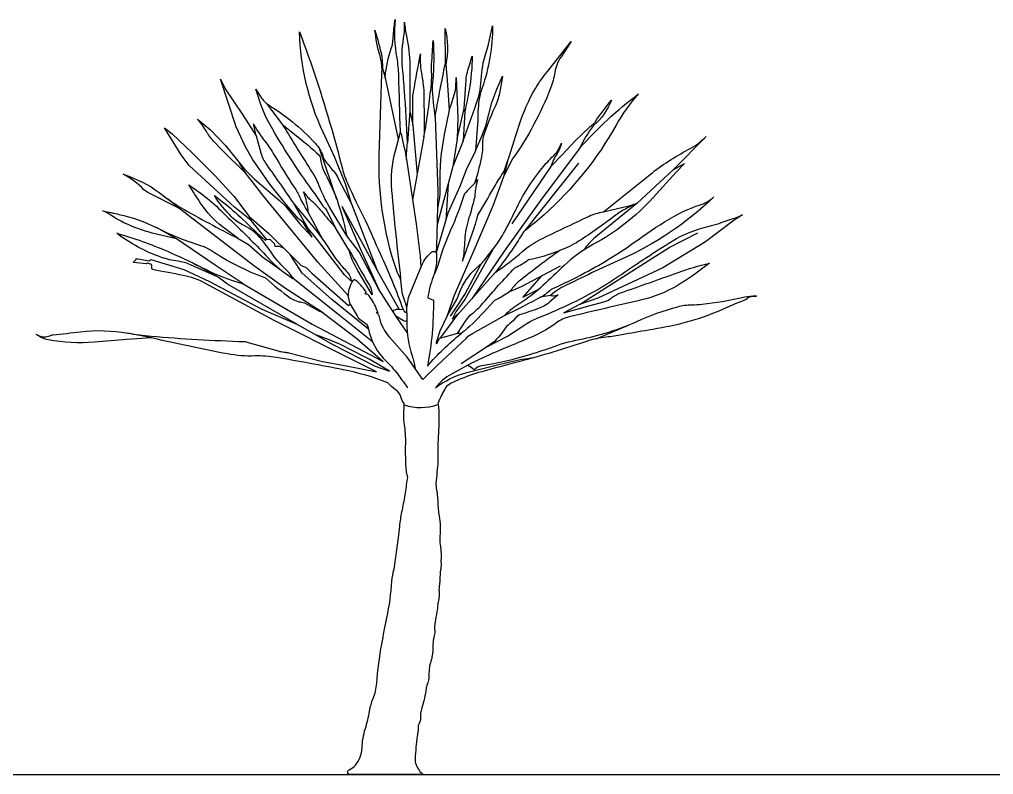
# Model space of a CAD drawing. Header units: millimetres. Extents: x -2870 to 30022, y 51 to 16914.
# Drawn here: x 3973 to 13343, y 8908 to 16176 of the extents above; entities that cross this region are included whole.
import ezdxf

# ---------------------------------------------------------------- set-up
doc = ezdxf.new("R2010")
doc.units = ezdxf.units.MM

msp = doc.modelspace()

# ---------------------------------------------------------------- linework, layer by layer
at = {"color": 18, "true_color": 0x000000}
msp.add_lwpolyline([(11028.7, 13515.6), (11059, 13515.3, -1.191196), (11060, 13511.1, 0.015876), (10997.7, 13504.2, 0.159923), (10974.1, 13492.6, -0.104166), (10936.2, 13468.4, 0.016367), (10728.2, 13382.3, -0.04481), (10364.1, 13255.1, -0.021771), (10024.6, 13185.2, 0.008019), (9768.2, 13139.8, -0.02329), (9617, 13117.8, 0.056977), (9428, 13077.1, -0.017068), (8777.9, 12881.8, 0.0031), (8419.4, 12784.9, 0.032607), (8190.2, 12705, 0.034111), (8105.4, 12662.1, 0.135675), (8063.4, 12618.3, 0.022289), (7999.3, 12485.5, 0.207741), (7999.4, 12461.9, -0.093547), (8004.9, 12438, -0.018661), (8005.6, 12250.4, -0.009397), (7996.7, 12082.4, 0.031096), (7996.3, 12043.6, -0.037147), (7992.1, 11846.6, -0.005505), (7980.4, 11736.6, 0.073754), (7982.5, 11665.6, -0.036323), (7996.6, 11531.1, 0.035854), (8010.6, 11395.9, -0.071619), (8016.8, 11202.8, 0.067081), (8018.2, 11142.6, -0.05158), (8027.6, 10967.9, 0.052639), (8029.3, 10937.7, -0.090092), (8028.8, 10910.9, 0.021251), (8023.8, 10878.9, 0.02231), (8017.2, 10783.6, -0.03554), (8012.7, 10736.7, 0.057229), (8009.2, 10668.9, -0.066008), (8003.1, 10580.5, 0.026751), (7995.8, 10531.4, -0.027657), (7979.4, 10422.8, 0.029873), (7966.3, 10332.9, 0.05736), (7967.3, 10298.8, -0.110416), (7963.3, 10245.8, 0.076606), (7950.7, 10158.2, -0.04515), (7941, 10038.7, -0.043372), (7926.3, 9982.7, 0.052564), (7916.5, 9942.4, 0.033627), (7911.3, 9864, -0.093304), (7893.2, 9767.7, 0.058551), (7884.9, 9735.8, -0.041038), (7843.3, 9549.6, 0.087377), (7829.6, 9442.3, -0.144217), (7821.2, 9408.2, 0.150229), (7806.8, 9345.9, -0.063521), (7805.1, 9315.3, 0.013566), (7799.1, 9277.6, 0.017928), (7778.9, 9061.6, 0.10376), (7788, 9001.5, 0.144284), (7858.2, 8907.7), (7153.1, 8907.7, -0.807743), (7143.8, 8952.9, 0.112152), (7205, 8998.1, 0.172989), (7268.5, 9162.6, -0.071358), (7300.2, 9349.8, 0.037249), (7340.8, 9518.1, -0.056974), (7375.3, 9640.2, 0.078222), (7409.8, 9785.7, -0.025615), (7458.6, 10163.3, -0.005686), (7507.5, 10416.4, 0.032681), (7556.1, 10769, -0.049544), (7576.2, 10885.6), (7619.3, 11186.6), (7631.1, 11299.1, -0.025405), (7652.7, 11436.5, 0.013173), (7682.4, 11599.3, -0.001376), (7706.8, 11753.8, 0.120012), (7704.4, 11782.7, -0.06004), (7695.3, 11828, -0.025893), (7688.2, 12094.5, 0.046706), (7675.7, 12277.1, -0.040971), (7671.2, 12333.2, -0.004354), (7672.3, 12429.7, -0.026855), (7675, 12466.5, 0.183005), (7672, 12479, -0.076874), (7641.9, 12542.2, 0.167022), (7591.7, 12612.5, -0.053356), (7516.9, 12678.8, 0.044928), (7086.1, 12804.6, 0.006201), (6444.5, 12922.7, 0.050803), (6236.9, 12936.9, -0.054694), (5973.9, 12956.9, -0.011224), (5242, 13111), (5004.8, 13094.4), (4693.7, 13069.3, -0.065895), (4249, 13092, -0.125586), (4135.3, 13144.6, -1.266598), (4136.8, 13145.8), (4149.9, 13137.8, 0.149742), (4214.8, 13121.2, 0.088554), (4263.6, 13132.3, -0.074214), (4295.3, 13140.5, 0.003658), (4558.4, 13169.8, -0.073632), (5013.9, 13156.8, 0.02309), (5238.4, 13127.6, 0.012615), (6135, 13075.6, -0.103464), (6172, 13066.6), (6461.4, 12985.2, 0.043708), (6518.9, 12974.3, -0.019983), (6564.7, 12967.9), (6887.9, 12884.4), (7120.3, 12842.7), (7408.2, 12785.8), (7138.9, 12918.6), (6421.5, 13278.6), (5757.2, 13637.8, 0.076393), (5547.7, 13712.7, 0.001281), (5257, 13768.1, -0.322944), (5247, 13778.6, -0.033111), (5244.3, 13816.8), (5205.8, 13829.2, 0.443621), (5195.8, 13823.5), (5067.7, 13837.9), (5095.5, 13865.2), (5094.1, 13876.9), (5218.2, 13853.3), (5237.2, 13864.3), (5552.5, 13770.1), (5801.3, 13653.5), (6305.7, 13386.9), (6642.5, 13243), (5973.4, 13629), (5884.2, 13695.4), (5617, 13815.5, 0.074813), (5495.6, 13849.5, -0.053492), (5339.5, 13886.2, -0.078283), (4907.8, 14118.5, -0.034478), (5395.7, 13945.2, -0.015775), (5719.1, 13792.3, 0.046448), (6124.7, 13630), (5854, 13810.9), (5484.4, 14063.7), (5249.5, 14120.8, -0.08972), (4827.2, 14308.2, 0.0928), (4776.4, 14330.3, -0.99195), (4777.1, 14333.2, -0.000909), (4930.1, 14300.2, -0.063823), (5289.5, 14172.6, 0.043416), (5722.7, 13998.5, -0.074478), (5819.7, 13952.4, 0.061403), (6332.4, 13692, -0.098314), (6344.1, 13684.9, 0.032313), (6581.6, 13495, 0.128955), (6690.1, 13454.9, -0.100753), (6715.6, 13447.1, -0.000449), (6896.6, 13348.3), (6531.7, 13587.6), (6235.5, 13797.4), (5507.3, 14358.7), (5208, 14510.2, -0.083233), (5170.6, 14537.7, 0.081045), (4970.8, 14686.1), (5023.8, 14667, -0.081567), (5355.9, 14481.5, 0.037053), (5522.5, 14367.9, 0.013668), (6075.7, 14068.1), (5922.6, 14183.8, -0.086733), (5721.2, 14399.8, 0.001216), (5600.5, 14584.2), (5709.8, 14507.1, -0.039895), (5888.7, 14358.2, -0.001376), (6193.4, 14058.8, -0.013445), (6363.8, 13881.1, 0.073537), (6603.9, 13684.3, 0.822623), (6607, 13687.7, 0.042786), (6523.1, 13781.8, -0.05508), (6399.5, 13927.3, 0.024763), (6296.3, 14064.8, 0.10794), (6134, 14191.5, -0.081617), (6015.7, 14274.3, -0.057378), (5848, 14480.4), (5924.8, 14421.6, -0.030305), (6122.4, 14250.4, 0.012335), (6339.1, 14048.6), (6348.4, 14061.6), (6202.5, 14242.7), (6040.6, 14369.7), (5605.9, 14769.4), (5527.7, 14872.4), (5368.4, 15133.6), (5440.4, 15075.8), (5635.3, 14891.6), (5851.3, 14673.3), (6034.7, 14473.9), (6182.9, 14278.3), (6371.8, 14116.7), (6577.2, 13913.6), (6682.8, 13808.5), (6729.7, 13790), (6786.4, 13733.4), (7138.5, 13423), (7154, 13436.4), (7133.5, 13518.7), (6844, 13841.4), (6324.5, 14472.7), (6201.9, 14630.9), (6155.1, 14690.8), (5915.5, 14925.4), (5839.1, 15006.4, -0.062905), (5768.8, 15102.8, 0.066269), (5685.2, 15215.9), (5810.6, 15112.4), (5953.5, 14963.7), (6137.3, 14734.8), (6233, 14639.1), (6472.9, 14432.8), (6532.7, 14378.6), (6667.7, 14210.7), (6787.2, 14080.4), (6702.8, 14220.6), (6653.8, 14259.5), (6537, 14395.6), (6381.9, 14592.3), (6215.1, 14831.7), (6148, 14949.3), (6058.2, 15142.3), (5906.3, 15600.6), (5906.3, 15600.6), (5951.8, 15509.1), (6117.3, 15260.7), (6249.8, 15056.2, 0.015695), (6223.1, 15172.6, 0.046866), (6333.4, 15004.1, -0.038351), (6424.3, 14870.2, 0.017459), (6616.2, 14560.6, -0.039683), (6668.2, 14467.7, 0.035563), (6751.2, 14316.6, 0.07513), (6704.6, 14518.3, 0.003697), (6736.5, 14476.6, 0.050992), (6769.3, 14442.2, -0.005001), (6811, 14405.7, -0.031021), (6829.3, 14387.3, -0.01008), (6896.6, 14307.3, 0.016975), (7014.1, 14171.4), (6928.7, 14341, 0.116066), (6913, 14359.7, -0.094854), (6893.5, 14381.1, 0.020183), (6816.1, 14496.5, -0.025182), (6405.3, 15122.6, -0.070932), (6248, 15506.9), (6288, 15439.3, 0.090468), (6354.4, 15363.1, -0.071104), (6818.1, 14984.5, -0.106654), (6892.7, 14857.7, 0.085749), (6921.1, 14804.6, 0.01476), (7002.8, 14705.8, -0.088784), (7038.7, 14646.3), (7167.2, 14403), (7112.5, 14584.5), (7007.9, 14847.6), (6894.7, 15090.2, -0.103271), (6667.7, 16055.9, -0.019312), (6973.3, 15129.6, -0.007877), (7073.4, 14759.9, 0.040575), (7127.5, 14601.8, 0.018476), (7301.6, 14239.2, -0.019469), (7316.9, 14207.2, 0.005114), (7459.8, 13884.6, -0.020614), (7659.6, 13393.1, 0.222459), (7699.5, 13352.9, 0.117794), (7688.5, 13438.2, -0.080243), (7641.5, 13667.3, 0.129896), (7635.6, 13686.1, -0.059628), (7598.2, 13765.5, -0.088107), (7433.7, 14891.1, -0.00149), (7460, 15677.1, 0.081413), (7441.2, 15825.5, -0.047186), (7392.7, 16072.6, -0.014621), (7458.4, 15822.9), (7465.1, 15732.9), (7464, 15708.8), (7489.9, 15614.8), (7495.3, 15661.6, -0.059292), (7559.8, 15931), (7569.6, 16030.7, -0.009999), (7586.8, 16176.4, 0.064874), (7601.4, 15806.5, -0.035175), (7618.3, 15635.2, -0.000011), (7633.5, 15100.1, 0.145913), (7638, 15086.3, -0.075097), (7643.6, 15074.9, -0.01413), (7696.8, 14829, -0.038446), (7705.8, 14990.2, 0.008001), (7677, 15490, 0.006482), (7658.1, 15708.1, -0.067134), (7668, 15995, 0.057407), (7676.4, 16149.3, 0.032645), (7696.3, 16014.2, -0.047647), (7728.9, 15735.9), (7729.6, 15396.3), (7726.7, 15296.6), (7757.4, 15159), (7755.6, 15307.8), (7755.6, 15395.6, -0.045117), (7763.3, 15480.7, -0.000319), (7829.8, 15844.5, 0.064037), (7843.6, 15635.5, -0.044573), (7863, 15450.8, -0.006186), (7864.3, 15046.3, 0.019818), (7935.3, 15560.4, 0.041113), (7937.1, 15675.4, -0.03645), (7937.5, 15745.4, 0.009851), (7951.2, 15975.2, -0.040892), (7949.1, 15592.9, -0.013383), (7941.9, 15530.6, 0.020446), (7971, 15233.6, -0.008219), (8062.7, 15716.9, 0.004293), (8070.7, 15757.1), (8069.2, 16089.1, -0.103295), (8075, 15739.5), (8088.5, 15591), (8107.8, 15303.3), (8128.9, 15364.8), (8164.6, 15484.1, 0.056171), (8171.2, 15521.1), (8174.2, 15618.1), (8190.7, 15229.8), (8182.6, 15028), (8250.8, 15318), (8269.9, 15596, -0.049899), (8282.1, 15668, -0.009043), (8328.2, 15824.6, -0.039254), (8298, 15494.8, -0.016956), (8256.1, 15291.8), (8239.6, 15007.8), (8352.2, 15321.2), (8391.2, 15437.9), (8406.1, 15497, -0.019843), (8433.4, 15760.7, 0.031969), (8523.8, 16113.7, -0.086499), (8423.2, 15518.6, 0.05058), (8392.6, 15392.8, 0.042916), (8382.9, 15205.9), (8359.1, 14912.2), (8421.9, 15052.2), (8458.3, 15152.7), (8517.6, 15376.9), (8565.6, 15504.2), (8620, 15629.5), (8610, 15570.3), (8590.4, 15468.2, -0.06468), (8543.8, 15327.1, 0.038089), (8434.8, 15047.7, 0.083544), (8428.2, 14997, -0.061769), (8414.5, 14838.3, -0.024363), (8351, 14597.4), (8380.5, 14634.9), (8365.3, 14576.9, 0.052608), (8355.3, 14510.6, -0.047381), (8345.2, 14439, -0.021075), (8296.9, 14268.9, 0.066906), (8256.7, 14054.1, -0.025413), (8235.8, 13851.2), (8349.7, 14177.1, 0.035622), (8381.2, 14293.1, 0.012589), (8532, 14548.5, -0.02136), (8614.4, 14682.6, 0.068873), (8648.9, 14753.1, 0.0028), (8780.5, 15159.7, -0.054918), (8936.5, 15511.8, -0.046974), (9053.7, 15675.8), (9279.5, 15964.1), (9182.7, 15817, 0.102579), (9123.4, 15667.5, -0.04807), (9080.9, 15513.8, -0.064381), (8713.4, 14831.3), (8630.2, 14662.4), (8529, 14387.5), (8345, 13951.2), (8150.5, 13513), (8088.4, 13322.5), (8179.7, 13480.6), (8216.6, 13569.8, -0.127468), (8396.1, 13808, 0.054559), (8431.8, 13843.3, 0.005187), (8536.8, 13975.5, 0.038829), (8628.9, 14115.1, 0.015198), (8743.1, 14337.1, -0.060035), (9002.2, 14746.1, -0.026028), (9109.6, 14864.5, 0.001987), (9137.5, 14892.4), (9147.7, 14905.6), (9186.8, 14985.9, -0.083042), (9144.2, 14885.9, 0.061984), (9084.9, 14761.4), (9193.2, 14872.4), (9323.2, 15010.2), (9453.5, 15136.3, -0.027446), (9496, 15173.2, 0.078295), (9509.7, 15187.8, -0.020912), (9667.9, 15400.2, -0.123184), (9495, 15155.2, 0.059195), (9361.6, 14935.7, -0.04947), (9926.1, 15459.2, 0.054902), (9712.9, 15159.9, -0.083921), (9019.5, 14296.6, -0.016389), (8838.7, 14146.2, 0.091431), (8814.6, 14119.2, -0.033229), (8549.8, 13741.4, 0.036095), (8816.3, 13946.2, -0.068342), (8982, 14057.3, -0.003989), (9447, 14279.9, -0.064879), (9591.7, 14326), (10040, 14684.1, -0.04798), (10407.3, 14923.7, 0.077956), (10577.4, 15049.7), (10262, 14729.8), (10370.9, 14790.5), (10290.9, 14707.1), (10069.5, 14462.5, -0.085779), (9490, 14009.1, 0.066275), (9212.3, 13808.7, -0.000067), (9006.6, 13614.2, -0.049059), (8786.4, 13443.6, 0.056337), (8639.3, 13326.1, 0.010567), (9003.4, 13513.9, 0.067945), (9060.4, 13555.7, -0.085168), (9103.6, 13585.2, 0.014913), (9409, 13736, 0.034408), (9923.3, 14056.4, -0.024136), (10267.4, 14280.7, -0.056941), (10512.7, 14389, 0.103279), (10654.1, 14467.6, -0.087206), (9759.3, 13865.3, 0.011211), (9198.1, 13600.5, 0.028759), (9158, 13577.5, 0.041399), (9082.6, 13518.8), (9104.6, 13517.5, 0.093321), (9156.4, 13524), (9118, 13493.1), (9075.7, 13457.6, -0.094264), (8954.9, 13389.9, 0.002177), (8784.1, 13331.9, 0.143179), (8749, 13307, -0.059682), (8690.3, 13248.8, 0.087792), (8633.2, 13185.5, -0.113922), (8474.7, 13027), (8668.1, 13128.9), (8835.4, 13237.3, -0.049169), (8978.3, 13311, 0.017971), (9297.3, 13451.2, 0.038792), (9763.5, 13722.9, -0.013065), (10251.6, 14042, -0.084339), (10607.4, 14186, 0.034093), (10702.5, 14213.8, -0.010226), (10859.5, 14268, 0.044069), (10927.7, 14296.8), (10847.3, 14245.7), (10573, 14035), (10163.6, 13785.8), (9537.5, 13493.4), (9361.1, 13432.7), (9208.3, 13353.7), (9462.1, 13421.7), (9595.9, 13458.3, 0.103081), (9665, 13493.7, -0.085511), (9757.4, 13545, 0.002073), (10308.2, 13740.4, -0.028917), (10609.7, 13829.5, -0.034671), (10298.3, 13613.4, -0.078345), (9955.6, 13476.1, 0.003024), (9260.1, 13312.7, 0.098448), (9137.7, 13256.2, -0.064155), (8842.3, 13094.4, 0.021299), (8287.3, 12849.5, -0.041864), (8345.4, 12807.6, -0.150902), (8420.3, 12844.6, 0.033598), (8882.9, 12951.4, 0.006747), (9027.6, 12997.3, 0.011047), (9082.4, 13016.9, -0.04438), (9361.5, 13096.1, 0.058532), (9910.8, 13268.9, -0.038286), (10306.3, 13411.1, -0.065616), (10438.5, 13429.4, 0.025375), (10541.7, 13435.3, 0.031017), (10924.8, 13501.1, -0.046431)], format="xyb", close=True, dxfattribs=at)
for points in [[(7489.9, 15614.8), (7616.6, 15025.1)], [(6507.5, 15161.1), (6354.4, 15363.1)], [(7726.7, 15296.6), (7705.8, 14990.2)], [(8256.1, 15291.8), (8250.8, 15318)], [(7971, 15233.6), (7998.7, 14525.3), (7986.4, 14096.3), (7980.7, 13930.6)], [(7757.4, 15159), (7798.3, 14683.5)], [(7864.3, 15046.3), (7754.1, 14440.9)], [(8182.6, 15028), (8140.3, 14760), (7989.1, 14189.4)], [(8239.6, 15007.8), (8140.3, 14760)], [(7027.1, 14442.1), (6862.2, 14925.1)], [(8359.1, 14912.2), (8270.5, 14728.5), (8208.3, 14569.2), (8094.8, 14312), (7980.7, 13930.6)], [(9361.6, 14935.7), (9001.2, 14456.9), (8636.2, 13947.4), (8325.2, 13488.6)], [(8667.1, 14808.3), (8630.2, 14662.4)], [(6155.1, 14690.8), (6090.5, 14793)], [(9084.9, 14761.4), (8709.3, 14208.2)], [(8838.7, 14146.2), (9354.5, 14791.9)], [(8095.4, 14590.4), (8073.9, 14242.2)], [(5507.3, 14358.7), (5403.1, 14445.6)], [(7074.8, 14380.2), (7261, 14041.6), (7413.4, 13759.6)], [(7074.8, 14380.2), (7249.9, 13970.9), (7426.8, 13584.4)], [(7167.2, 14403), (7413.4, 13759.6), (7625.2, 13384.4)], [(6202.5, 14242.7), (6182.9, 14278.3)], [(6751.2, 14316.6), (6889, 14061.5)], [(5484.4, 14063.7), (5289.5, 14172.6)], [(7141.5, 13957.9), (7014.1, 14171.4)], [(6075.7, 14068.1), (6176.8, 14011.1), (6310.7, 13889.8), (6476.6, 13773.9)], [(6348.4, 14061.6), (6383.7, 14058.5), (6423.4, 14018.7), (6430.9, 13994.6), (6473.1, 13994.6), (6516.6, 13973.5)], [(7703.9, 13162.8), (7604.1, 13307.8), (7426.8, 13584.4), (7241.4, 13938.4), (7121.8, 14093.3)], [(9361.1, 13432.7), (9819.4, 13724.7), (10223.4, 13980.2), (10499, 14121.9)], [(7329, 13194.4), (6977.5, 13480.7), (6693.2, 13733.2), (6577.2, 13913.6)], [(8521.8, 13956.2), (8256, 13480.6), (8171.7, 13363.4), (8135.9, 13291), (8204.1, 13352.3)], [(5884.2, 13695.4), (5670.8, 13816.7)], [(8120.3, 13321.2), (8196.4, 13437.2), (8256.9, 13529.7), (8414.9, 13824.7)], [(8689, 13558.8), (8802, 13604.4), (9177.9, 13805.4)], [(6606.9, 13684.8), (7032.4, 13345.3), (7367.8, 13077.7)], [(8990, 13704.9), (8814.5, 13503.6), (8974.6, 13584.8)], [(6124.7, 13630), (6787, 13243.5), (7472, 12885.1)], [(9082.6, 13518.8), (8982.4, 13502.5)], [(6896.6, 13348.3), (7217, 13105.2), (7472, 12885.1)], [(7854.6, 12709.4), (7992.9, 12847.7), (8272, 13108.4), (8292.4, 13130.9), (8331.8, 13154.3), (8639.3, 13326.1)], [(6642.5, 13243), (6830.4, 13137.1)], [(9521.4, 13102.8), (9830.2, 13234.5)], [(5242, 13111), (5013.9, 13156.8)], [(8187.7, 13153.7), (8014.8, 13103.7)], [(8474.7, 13027), (8222.9, 12860.7)], [(-2869.6, 8907.7), (29216.6, 8907.7)]]:
    msp.add_lwpolyline(points, dxfattribs=at)
for points in [[(8107.8, 15303.3), (8059.4, 15069.7, 0.059377), (8017.2, 14577.7, -0.069657), (7993.9, 14359.1, 2.358371)], [(7121.8, 14093.3), (6953.3, 14374.9, -0.044674), (6854.2, 14580.1, 0.052333), (6791.7, 14704.6, -0.006477), (6507.5, 15161.1), (6637.5, 15057, -0.015371), (6857, 14869.8, -0.2067), (6864.8, 14852.6), (6872.8, 14808.4, 0.069374), (6905.4, 14709.2, -0.004083), (7011.1, 14489.5, -0.030286), (7121.8, 14093.3, 0.457763)], [(7634.7, 15092.9), (7585.5, 14909.2, 0.08747), (7552.3, 14529.8, 0.007501), (7639.8, 13677.1, 2.636318)], [(6249.8, 15056.2), (6295.2, 14891.1, 0.089136), (6348.7, 14779, -0.00731), (6613.8, 14398.8, 0.122333)], [(7696.8, 14829), (7788.2, 14209.9, -0.017363), (7835.2, 13792.2, 1.021235)], [(10262, 14729.8), (9914.5, 14407.7), (9498.8, 14066.8, 0.084394), (9405.9, 13959.8, 2.158183)], [(8351, 14597.4), (8278.2, 14525.9, 0.124536), (8240.3, 14463.5, -0.032286), (8123.6, 14156.3, 0.037807), (8004.1, 13830.6, -0.050796), (7960.7, 13721.3, 2.104838)], [(7164, 13656.5), (7100.8, 13717.9), (6827.8, 14070.1), (6750.1, 14163.2), (6613.8, 14398.8), (6781, 14200.2, -0.038005), (6986.1, 13915, 0.044604), (7043.8, 13836.9, -0.006184), (7130.6, 13736.6, -0.154542), (7164, 13656.5, -3.918469)], [(9591.7, 14326), (9792.9, 14371.5, 0.033525), (9914.5, 14407.7), (9815.5, 14358.6, 0.048239), (9710.7, 14293.3, -0.020427), (9351.9, 14041.1, -0.058723), (9170.5, 13952.5, 26.558214)], [(7365.5, 13525.4), (7226.8, 13759.9, -0.063649), (7141.5, 13957.9, 0.001566), (7336.7, 13623.1, -0.122665), (7365.5, 13525.4, 8.13764)], [(7699, 13396.2), (7716.1, 13500.9), (7843.6, 13812.7, -0.137082), (7941.2, 13938.4, -0.592185), (7984.5, 13918.5, -0.107115), (7952.6, 13698, 0.054487), (7901.2, 13495.1), (7954.6, 13474.7, -0.051581), (7897.1, 12837.9, -0.048078), (8221.7, 13153.1, -2.080089)], [(8187.7, 13153.7), (8269.4, 13280.3, -0.081798), (8325.2, 13341.9, 0.048656), (8430.9, 13444.1, -0.013625), (8738.9, 13786.7, 0.055159), (8870.6, 13865.3, 0.047067), (9170.5, 13952.5, 0.011696), (8781.2, 13657.7, 0.068897), (8708.8, 13581.7, -0.088716), (8665.4, 13539.7, -0.040815), (8547.5, 13473.6, 0.122283), (8536.6, 13464.9), (8436.8, 13356, -0.036121), (8221.7, 13153.1), (8187.7, 13153.7)], [(8088.4, 13322.5), (8017.5, 13175.7), (7980.5, 13065.6, 0.969895), (7991.9, 13061.4, -0.110681), (8046.3, 13139.9), (8190, 13336.4), (8549.8, 13741.4)], [(7854.6, 12709.4), (7704, 12926.7), (7533.1, 13118.2, -0.135229), (7435.9, 13314.5, 0.132734), (7423.2, 13340.3, -0.006328), (7407.6, 13358.7, -0.038616), (7422.2, 13351.9, -0.000296), (7411.7, 13379.1, 0.066926), (7335.9, 13517.3, 0.227755), (7305.8, 13533.2, -0.922547), (7305.2, 13547.7, 0.495118), (7307.2, 13551.1, 0.052351), (7299.7, 13565.1, 0.080782), (7203.2, 13666.6, 0.429353), (7180.7, 13662.9, 0.141892), (7133.5, 13518.7, 1.35068)], [(7154, 13436.4), (7219.8, 13322.4, 0.155666), (7280.3, 13267.4, -0.240626), (7325.8, 13209.8, 0.153638), (7506, 12881.3, -0.047482), (7625.7, 12742.4, 0.006755), (7706.8, 12631.3, -2.894822)], [(7665.5, 13380.8), (7625.2, 13384.4, 0.141933), (7571, 13373.9, 0.364409), (7567.4, 13365.2, 0.551484)], [(7593.1, 13324.9), (7666.4, 13278, 0.293528), (7699.6, 13278, -0.610372)], [(7699.5, 13352.9), (7699.7, 13255.8, 0.077601), (7749.8, 12937.3, -0.034466), (7779.3, 12818.1, 0.467009)], [(7530.9, 12789.7), (7343.8, 12904.1), (7135.6, 13009.9, 0.037857), (6830.4, 13137.1), (6982.3, 13051.2), (7394.2, 12839.6), (7530.9, 12789.7)], [(8287.3, 12849.5), (8127.6, 12761.9, 0.105149), (7973.8, 12629.4, -0.103914), (8275.1, 12776.5, -0.000372), (8689, 12880.5, -0.036979), (8922.2, 12920.9, -0.138891)], [(7675, 12466.5, 0.165343), (7997.2, 12469.1, -4889.769652)]]:
    msp.add_lwpolyline(points, format="xyb", dxfattribs=at)

doc.saveas('drawing.dxf')
